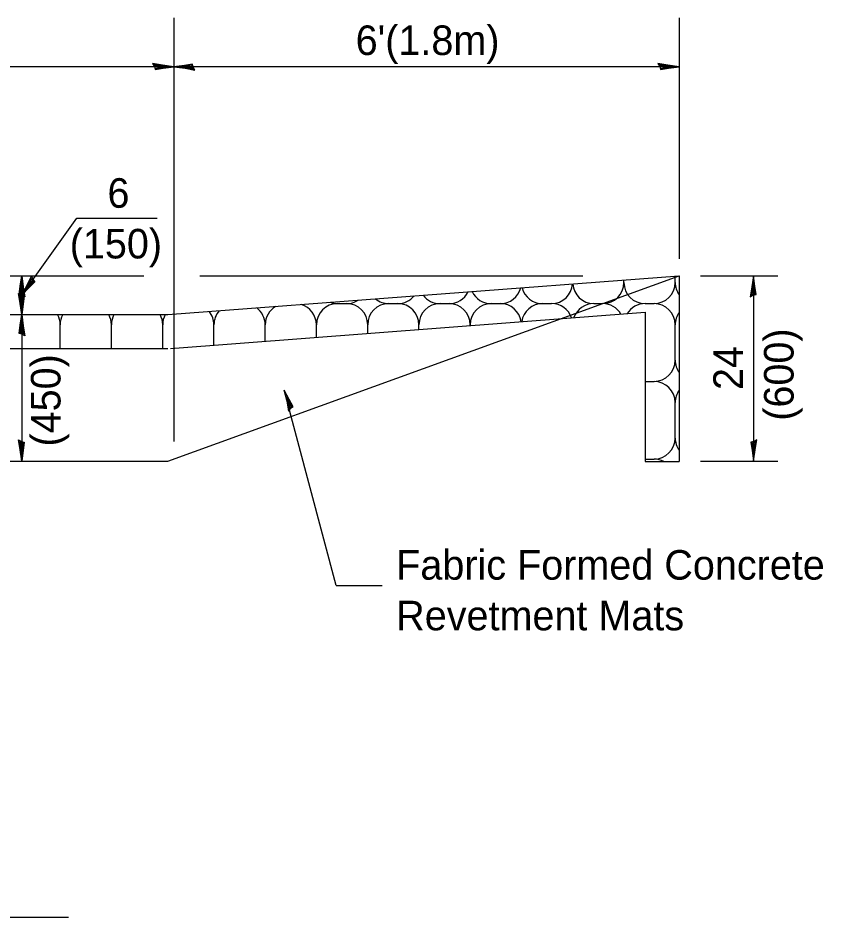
# Model space of a CAD drawing. Extents: x 99735 to 110633, y 79090 to 87272.
# Drawn here: x 102123 to 102313.5, y 81162.5 to 81375.4 of the extents above; entities that cross this region are included whole.
import ezdxf

# ---------------------------------------------------------------- set-up
doc = ezdxf.new("R2010")
doc.units = 0
doc.layers.add('Sheets_General Details', color=7, linetype='Continuous')

msp = doc.modelspace()

# ---------------------------------------------------------------- linework, layer by layer
at = {"layer": 'Sheets_General Details'}
for p, q in [((102159.85, 81375.39), (102159.85, 81275.09)), ((102279.45, 81375.39), (102279.45, 81318.35)), ((102159.85, 81363.84), (101997.76, 81363.84)), ((102279.45, 81363.84), (102159.85, 81363.84)), ((102123.85, 81309.77), (102136.89, 81327.96)), ((102136.89, 81327.96), (102155.94, 81327.96)), ((102116.43, 81314.38), (102152.77, 81314.38)), ((102123.85, 81314.38), (102123.85, 81305.16)), ((102158.45, 81270.5), (102279.45, 81314.38)), ((102158.45, 81305.16), (102279.45, 81314.38)), ((102166.02, 81314.38), (102256.64, 81314.38)), ((102266.39, 81312.76), (102266.39, 81313.39)), ((102266.39, 81312.76), (102266.39, 81313.39)), ((102278.52, 81312.76), (102278.52, 81314.31)), ((102278.52, 81312.76), (102278.52, 81314.31)), ((102279.45, 81314.38), (102279.45, 81270.38)), ((102284.51, 81314.38), (102302.84, 81314.38)), ((102297.05, 81314.38), (102297.05, 81270.5)), ((102198.61, 81307.76), (102200.74, 81307.76)), ((102198.61, 81307.76), (102200.74, 81307.76)), ((102210.74, 81307.76), (102212.87, 81307.76)), ((102210.74, 81307.76), (102212.87, 81307.76)), ((102222.87, 81307.76), (102225, 81307.76)), ((102222.87, 81307.76), (102225, 81307.76)), ((102235, 81307.76), (102237.13, 81307.76)), ((102235, 81307.76), (102237.13, 81307.76)), ((102247.13, 81307.76), (102249.26, 81307.76)), ((102247.13, 81307.76), (102249.26, 81307.76)), ((102259.26, 81307.76), (102261.39, 81307.76)), ((102259.26, 81307.76), (102261.39, 81307.76)), ((102271.39, 81307.76), (102273.52, 81307.76)), ((102271.39, 81307.76), (102273.52, 81307.76)), ((101998.64, 81305.16), (102158.45, 81305.16)), ((102123.85, 81305.16), (102123.85, 81270.5)), ((102159.06, 81297.18), (102271.45, 81305.75)), ((102271.45, 81305.75), (102271.45, 81270.38)), ((102132.96, 81297.16), (102132.96, 81302.76)), ((102132.96, 81297.16), (102132.96, 81302.76)), ((102132.96, 81297.16), (102132.96, 81302.76)), ((102145.09, 81297.16), (102145.09, 81302.76)), ((102145.09, 81297.16), (102145.09, 81302.76)), ((102145.09, 81297.16), (102145.09, 81302.76)), ((102157.22, 81297.16), (102157.22, 81302.76)), ((102157.22, 81297.16), (102157.22, 81302.76)), ((102157.22, 81297.16), (102157.22, 81302.76)), ((102169.35, 81297.99), (102169.35, 81302.76)), ((102169.35, 81297.99), (102169.35, 81302.76)), ((102169.35, 81297.99), (102169.35, 81302.76)), ((102181.48, 81298.91), (102181.48, 81302.76)), ((102181.48, 81298.91), (102181.48, 81302.76)), ((102181.48, 81298.91), (102181.48, 81302.76)), ((102193.61, 81299.83), (102193.61, 81302.76)), ((102193.61, 81299.83), (102193.61, 81302.76)), ((102193.61, 81299.83), (102193.61, 81302.76)), ((102205.74, 81300.75), (102205.74, 81302.76)), ((102205.74, 81300.75), (102205.74, 81302.76)), ((102205.74, 81300.75), (102205.74, 81302.76)), ((102217.87, 81301.68), (102217.87, 81302.76)), ((102217.87, 81301.68), (102217.87, 81302.76)), ((102217.87, 81301.68), (102217.87, 81302.76)), ((102230, 81302.6), (102230, 81302.76)), ((102230, 81302.6), (102230, 81302.76)), ((102230, 81302.6), (102230, 81302.76)), ((102278.52, 81294.35), (102278.52, 81302.76)), ((102278.52, 81294.35), (102278.52, 81302.76)), ((102278.52, 81294.35), (102278.52, 81302.76)), ((101998.64, 81297.16), (102158.45, 81297.16)), ((102271.45, 81289.35), (102273.52, 81289.35)), ((102271.45, 81289.35), (102273.52, 81289.35)), ((102198.27, 81241), (102185.97, 81287.29)), ((102278.52, 81275.94), (102278.52, 81284.35)), ((102278.52, 81275.94), (102278.52, 81284.35)), ((101998.64, 81270.5), (102158.45, 81270.5)), ((102271.45, 81270.94), (102273.52, 81270.94)), ((102271.45, 81270.94), (102273.52, 81270.94)), ((102271.45, 81270.38), (102279.45, 81270.38)), ((102284.51, 81270.5), (102302.84, 81270.5)), ((102198.27, 81241), (102209.18, 81241)), ((102035.94, 81162.55), (102134.94, 81162.55))]:
    msp.add_line(p, q, dxfattribs=at)
for points in [[(102155.26, 81363.91), (102155.42, 81363.23), (102157.36, 81363.52), (102159.85, 81363.84), (102157.19, 81364.21), (102154.85, 81364.62), (102155.26, 81363.91), (102155.47, 81363.46), (102158.18, 81363.85), (102155.21, 81364.37), (102155.65, 81363.79), (102156.9, 81363.86), (102155.7, 81364.05)], [(102164.44, 81363.78), (102164.29, 81364.46), (102162.35, 81364.17), (102159.85, 81363.84), (102162.52, 81363.48), (102164.85, 81363.07), (102164.44, 81363.78), (102164.24, 81364.23), (102161.53, 81363.84), (102164.49, 81363.32), (102164.05, 81363.9), (102162.81, 81363.82), (102164.01, 81363.64)], [(102274.86, 81363.91), (102275.01, 81363.23), (102276.95, 81363.52), (102279.45, 81363.84), (102276.79, 81364.21), (102274.45, 81364.62), (102274.86, 81363.91), (102275.06, 81363.46), (102277.77, 81363.85), (102274.81, 81364.37), (102275.25, 81363.79), (102276.49, 81363.86), (102275.3, 81364.05)], [(102123.91, 81309.79), (102123.23, 81309.94), (102123.52, 81311.89), (102123.85, 81314.38), (102124.21, 81311.72), (102124.62, 81309.38), (102123.91, 81309.79), (102123.46, 81310), (102123.85, 81312.7), (102124.37, 81309.74), (102123.79, 81310.18), (102123.87, 81311.42), (102124.05, 81310.23)], [(102126.53, 81313.49), (102126.99, 81312.96), (102125.6, 81311.58), (102123.85, 81309.77), (102125.14, 81312.13), (102126.21, 81314.24), (102126.53, 81313.49), (102126.77, 81313.06), (102124.84, 81311.12), (102126.19, 81313.8), (102126.4, 81313.1), (102125.6, 81312.15), (102126.16, 81313.22)], [(102296.98, 81309.79), (102297.67, 81309.94), (102297.37, 81311.89), (102297.05, 81314.38), (102296.68, 81311.72), (102296.27, 81309.38), (102296.98, 81309.79), (102297.44, 81310), (102297.05, 81312.7), (102296.53, 81309.74), (102297.11, 81310.18), (102297.03, 81311.42), (102296.85, 81310.23)], [(102123.78, 81309.75), (102124.46, 81309.59), (102124.17, 81307.65), (102123.85, 81305.16), (102123.48, 81307.82), (102123.07, 81310.16), (102123.78, 81309.75), (102124.23, 81309.54), (102123.84, 81306.83), (102123.32, 81309.79), (102123.91, 81309.36), (102123.83, 81308.11), (102123.65, 81309.31)], [(102123.91, 81300.57), (102123.23, 81300.72), (102123.52, 81302.66), (102123.85, 81305.16), (102124.21, 81302.49), (102124.62, 81300.16), (102123.91, 81300.57), (102123.46, 81300.77), (102123.85, 81303.48), (102124.37, 81300.52), (102123.79, 81300.96), (102123.87, 81302.2), (102124.05, 81301)], [(102187.54, 81282.98), (102188.12, 81283.37), (102187.16, 81285.08), (102185.97, 81287.29), (102186.57, 81284.67), (102187.02, 81282.34), (102187.54, 81282.98), (102187.89, 81283.33), (102186.56, 81285.72), (102187.13, 81282.77), (102187.52, 81283.39), (102187, 81284.52), (102187.26, 81283.34)], [(102123.78, 81275.09), (102124.46, 81274.93), (102124.17, 81272.99), (102123.85, 81270.5), (102123.48, 81273.16), (102123.07, 81275.5), (102123.78, 81275.09), (102124.23, 81274.88), (102123.84, 81272.17), (102123.32, 81275.13), (102123.91, 81274.7), (102123.83, 81273.45), (102123.65, 81274.65)], [(102297.12, 81275.09), (102296.43, 81274.93), (102296.73, 81272.99), (102297.05, 81270.5), (102297.42, 81273.16), (102297.83, 81275.5), (102297.12, 81275.09), (102296.66, 81274.88), (102297.05, 81272.17), (102297.57, 81275.13), (102296.99, 81274.7), (102297.07, 81273.45), (102297.25, 81274.65)]]:
    msp.add_lwpolyline(points, dxfattribs=at)
for centre, start, end in [((102249.26, 81312.76), 270, 356.511), ((102259.26, 81312.76), 183.4729, 270), ((102261.39, 81312.76), 270, 360), ((102271.39, 81312.76), 180, 270), ((102273.52, 81312.76), 270, 360), ((102283.52, 81312.76), 180, 215.5509), ((102225, 81312.76), 270, 334.0022), ((102235, 81312.76), 205.0526, 270), ((102237.13, 81312.76), 270, 345.6377), ((102247.13, 81312.76), 194.0859, 270), ((102200.74, 81312.76), 270, 303.4059), ((102210.74, 81312.76), 230.5956, 270), ((102212.87, 81312.76), 270, 320.7445), ((102222.87, 81312.76), 216.8921, 270), ((102174.35, 81302.76), 138.407, 180), ((102176.48, 81302.76), 0, 53.0497), ((102186.48, 81302.76), 119.7799, 180), ((102188.61, 81302.76), 0, 73.6796), ((102198.61, 81302.76), 90, 180), ((102198.61, 81312.76), 249.4009, 270), ((102200.74, 81302.76), 0, 90), ((102210.74, 81302.76), 90, 180), ((102212.87, 81302.76), 0, 90), ((102222.87, 81302.76), 90, 180), ((102225, 81302.76), 0, 90), ((102235, 81302.76), 90, 180), ((102237.13, 81302.76), 8.6383, 90), ((102247.13, 81302.76), 90, 171.2606), ((102249.26, 81302.76), 19.3443, 90), ((102259.26, 81302.76), 90, 160.1189), ((102261.39, 81302.76), 30.6245, 90), ((102271.39, 81302.76), 90, 147.8828), ((102273.52, 81302.76), 0, 90), ((102127.96, 81302.76), 0, 28.581), ((102137.96, 81302.76), 151.419, 180), ((102140.09, 81302.76), 0, 28.581), ((102150.09, 81302.76), 151.419, 180), ((102152.22, 81302.76), 0, 28.581), ((102162.22, 81302.76), 151.419, 180), ((102164.35, 81302.76), 0, 38.8823), ((102283.52, 81302.76), 144.4491, 180), ((102273.52, 81294.35), 270, 360), ((102283.52, 81294.35), 180, 215.5509), ((102273.52, 81284.35), 0, 90), ((102283.52, 81284.35), 144.4491, 180), ((102273.52, 81275.94), 270, 360), ((102283.52, 81275.94), 180, 215.5509), ((102273.52, 81265.94), 62.5484, 90)]:
    msp.add_arc(centre, 5, start, end, dxfattribs=at)

# ---------------------------------------------------------------- texts
for s, p in [("6'(1.8m)", (102202.9, 81366.62)), ('6', (102144.15, 81330.46)), ('(150)', (102135.22, 81318.46)), ('Fabric Formed Concrete', (102212.49, 81242.42)), ('Revetment Mats', (102212.49, 81230.42))]:
    msp.add_text(s, height=7, dxfattribs=at).set_placement(p)
for s, p in [('(600)', (102306.55, 81280.04)), ('24', (102294.55, 81287.31)), ('(450)', (102133.04, 81273.93))]:
    msp.add_text(s, height=7, rotation=90, dxfattribs=at).set_placement(p)

doc.saveas('drawing.dxf')
